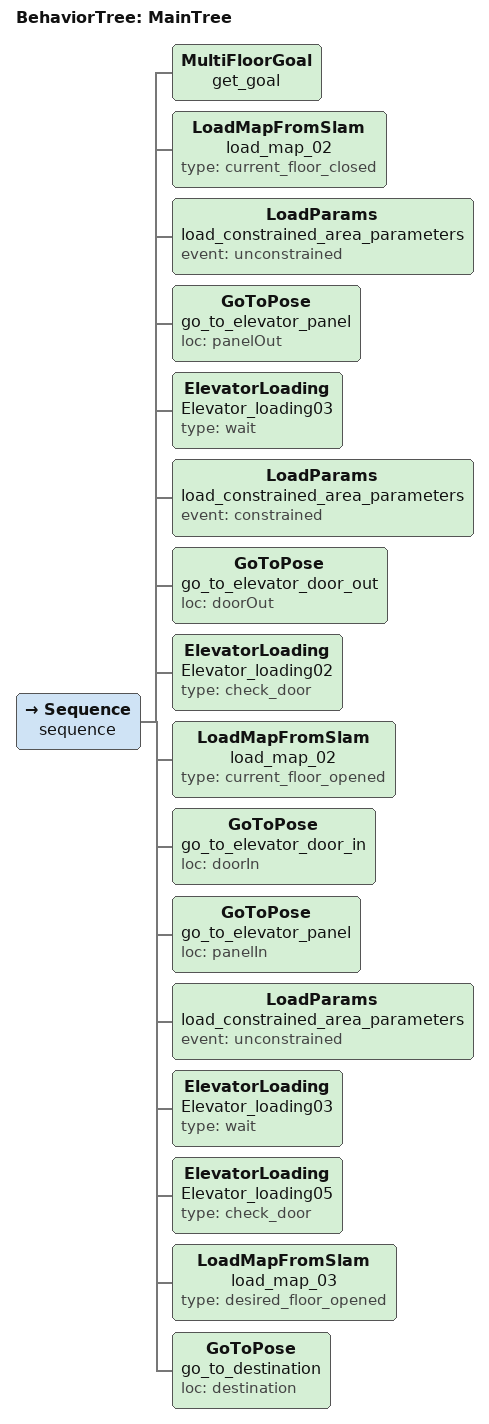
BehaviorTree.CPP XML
<root main_tree_to_execute = "MainTree">
    <BehaviorTree ID="MainTree">
        <Sequence name="sequence">
            <MultiFloorGoal name="get_goal"/>
            <LoadMapFromSlam name="load_map_02" type="current_floor_closed"/>
            <LoadParams name="load_constrained_area_parameters" event="unconstrained"/>
            <GoToPose name="go_to_elevator_panel" loc="panelOut"/>
            <ElevatorLoading name="Elevator_loading03" type="wait"/>   <!-- Update as required-->
            <LoadParams name="load_constrained_area_parameters" event="constrained"/>
            <GoToPose name="go_to_elevator_door_out" loc="doorOut"/>
            <ElevatorLoading name="Elevator_loading02" type="check_door"/>
            <!-- remove later -->-->
            <LoadMapFromSlam name="load_map_02" type="current_floor_opened"/>
            <GoToPose name="go_to_elevator_door_in" loc="doorIn"/>
            <GoToPose name="go_to_elevator_panel" loc="panelIn"/>
            <LoadParams name="load_constrained_area_parameters" event="unconstrained"/>
            <ElevatorLoading name="Elevator_loading03" type="wait"/>
            <ElevatorLoading name="Elevator_loading05" type="check_door"/>
            <LoadMapFromSlam name="load_map_03" type="desired_floor_opened"/>
            <GoToPose name="go_to_destination" loc="destination"/>
        </Sequence>
    </BehaviorTree>
</root>
